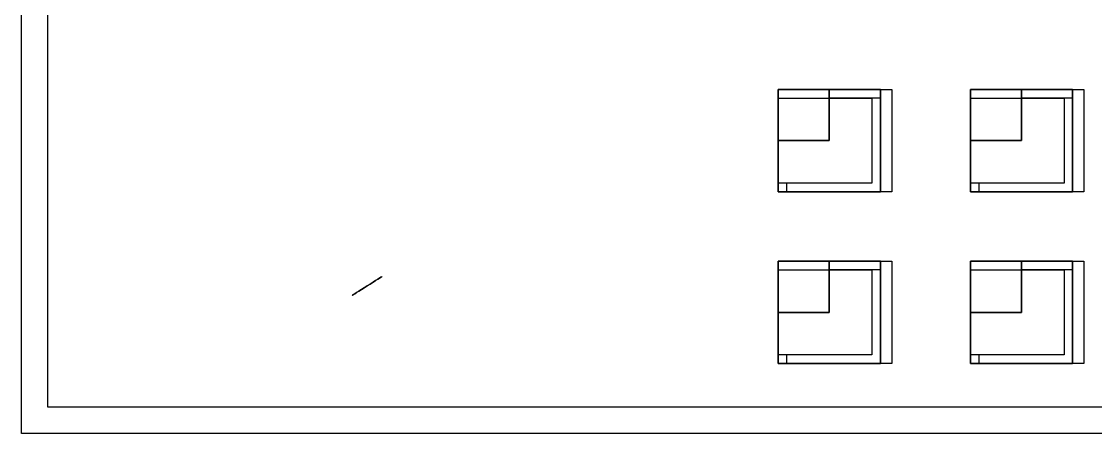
# Model space of a CAD drawing. Header units: inches. Extents: x 54 to 8297, y -4404 to 133.
# Drawn here: x 54 to 4136, y -4404 to -2839 of the extents above; entities that cross this region are included whole.
import ezdxf

# ---------------------------------------------------------------- set-up
doc = ezdxf.new("R2010")
doc.units = ezdxf.units.IN
doc.header["$MEASUREMENT"] = 0

msp = doc.modelspace()

# ---------------------------------------------------------------- linework, layer by layer
for p, q in [((3124.3, -3097.6, 538.8), (2930.3, -3097.6, 538.8)), ((2930.3, -3097.6, 538.8), (2930.6, -3097.6, 506.5)), ((2930.3, -3097.6, 538.8), (2930.3, -3291.6, 538.8)), ((2930.3, -3097.6, 506.5), (2962.7, -3097.6, 506.5)), ((3318.6, -3097.6, 32.3), (2930.6, -3097.6, 32.3)), ((2930.6, -3097.6, 32.3), (2930.6, -3097.6, 377.2)), ((2930.6, -3097.6, 377.2), (3318.6, -3097.6, 377.2)), ((2930.6, -3485.6, 377.2), (2930.6, -3097.6, 377.2)), ((2930.6, -3097.6, 377.2), (2930.6, -3485.6, 377.2)), ((2930.6, -3485.6, 344.8), (2930.6, -3097.6, 344.8)), ((2930.6, -3097.6, 344.8), (2930.6, -3097.6, 377.2)), ((2930.6, -3097.6, 344.8), (3318.6, -3097.6, 344.8)), ((2930.6, -3097.6, 32.3), (2930.6, -3130, 32.3)), ((2930.6, -3097.6, 506.5), (3318.6, -3097.6, 506.5)), ((2930.6, -3097.6, 506.5), (2930.6, -3291.6, 506.5)), ((2962.7, -3097.6, 506.5), (2962.7, -3097.6, 377.2)), ((3124.3, -3097.6, 538.8), (3124.3, -3291.6, 538.8)), ((3124.3, -3097.6, 538.8), (3124.3, -3097.6, 506.5)), ((3124.3, -3097.6, 538.8), (3318.6, -3097.6, 538.8)), ((3124.6, -3291.6, 506.5), (3124.6, -3097.6, 506.5)), ((3318.6, -3097.6, 377.2), (3318.6, -3097.6, 678.9)), ((3318.6, -3097.6, 32.3), (3318.6, -3485.6, 32.3)), ((3318.6, -3097.6, 678.9), (3361.7, -3097.6, 678.9)), ((3318.6, -3097.6, 344.8), (3318.6, -3097.6, 377.2)), ((3318.6, -3097.6, 344.8), (3361.7, -3097.6, 344.8)), ((3318.6, -3097.6, 678.9), (3318.6, -3485.6, 678.9)), ((3318.6, -3097.6, 538.8), (3318.6, -3130, 538.8)), ((3318.6, -3130, 506.5), (3318.6, -3097.6, 506.5)), ((3361.7, -3097.6, 678.9), (3361.7, -3485.6, 678.9)), ((3361.7, -3097.6, 344.8), (3361.7, -3097.6, 678.9)), ((3855.1, -3097.6, 538.8), (3661.2, -3097.6, 538.8)), ((3661.2, -3097.6, 538.8), (3661.5, -3097.6, 506.5)), ((3661.2, -3097.6, 538.8), (3661.2, -3291.6, 538.8)), ((3661.2, -3097.6, 506.5), (3693.5, -3097.6, 506.5)), ((4049.4, -3097.6, 32.3), (3661.5, -3097.6, 32.3)), ((3661.5, -3097.6, 32.3), (3661.5, -3097.6, 377.2)), ((3661.5, -3097.6, 377.2), (4049.4, -3097.6, 377.2)), ((3661.5, -3485.6, 377.2), (3661.5, -3097.6, 377.2)), ((3661.5, -3097.6, 377.2), (3661.5, -3485.6, 377.2)), ((3661.5, -3485.6, 344.8), (3661.5, -3097.6, 344.8)), ((3661.5, -3097.6, 344.8), (3661.5, -3097.6, 377.2)), ((3661.5, -3097.6, 344.8), (4049.4, -3097.6, 344.8)), ((3661.5, -3097.6, 32.3), (3661.5, -3130, 32.3)), ((3661.5, -3097.6, 506.5), (4049.4, -3097.6, 506.5)), ((3661.5, -3097.6, 506.5), (3661.5, -3291.6, 506.5)), ((3693.5, -3097.6, 506.5), (3693.5, -3097.6, 377.2)), ((3855.1, -3097.6, 538.8), (3855.1, -3291.6, 538.8)), ((3855.1, -3097.6, 538.8), (3855.1, -3097.6, 506.5)), ((3855.1, -3097.6, 538.8), (4049.4, -3097.6, 538.8)), ((3855.4, -3291.6, 506.5), (3855.4, -3097.6, 506.5)), ((4049.4, -3097.6, 377.2), (4049.4, -3097.6, 678.9)), ((4049.4, -3097.6, 32.3), (4049.4, -3485.6, 32.3)), ((4049.4, -3097.6, 678.9), (4092.5, -3097.6, 678.9)), ((4049.4, -3097.6, 344.8), (4049.4, -3097.6, 377.2)), ((4049.4, -3097.6, 344.8), (4092.5, -3097.6, 344.8)), ((4049.4, -3097.6, 678.9), (4049.4, -3485.6, 678.9)), ((4049.4, -3097.6, 538.8), (4049.4, -3130, 538.8)), ((4049.4, -3130, 506.5), (4049.4, -3097.6, 506.5)), ((4092.5, -3097.6, 678.9), (4092.5, -3485.6, 678.9)), ((4092.5, -3097.6, 344.8), (4092.5, -3097.6, 678.9)), ((2930.6, -3130, 32.3), (3286.3, -3130, 32.3)), ((2930.6, -3130, 32.3), (2930.6, -3130, 344.8)), ((3318.6, -3130, 538.8), (3124.3, -3130, 538.8)), ((3124.3, -3130, 538.8), (3124.6, -3130, 506.5)), ((3286.3, -3130, 32.3), (3286.3, -3453.3, 32.3)), ((3661.5, -3130, 32.3), (4017.1, -3130, 32.3)), ((3661.5, -3130, 32.3), (3661.5, -3130, 344.8)), ((4049.4, -3130, 538.8), (3855.1, -3130, 538.8)), ((3855.1, -3130, 538.8), (3855.4, -3130, 506.5)), ((4017.1, -3130, 32.3), (4017.1, -3453.3, 32.3)), ((3124.3, -3291.6, 538.8), (2930.3, -3291.6, 538.8)), ((2930.3, -3291.6, 538.8), (2930.6, -3291.6, 506.5)), ((2930.6, -3291.6, 506.5), (3124.6, -3291.6, 506.5)), ((3855.1, -3291.6, 538.8), (3661.2, -3291.6, 538.8)), ((3661.2, -3291.6, 538.8), (3661.5, -3291.6, 506.5)), ((3661.5, -3291.6, 506.5), (3855.4, -3291.6, 506.5)), ((3286.3, -3453.3, 32.3), (2930.6, -3453.3, 32.3)), ((2930.6, -3453.3, 32.3), (2930.6, -3485.6, 32.3)), ((2930.6, -3453.3, 32.3), (2930.6, -3453.3, 344.8)), ((4017.1, -3453.3, 32.3), (3661.5, -3453.3, 32.3)), ((3661.5, -3453.3, 32.3), (3661.5, -3485.6, 32.3)), ((3661.5, -3453.3, 32.3), (3661.5, -3453.3, 344.8)), ((3318.6, -3485.6, 32.3), (2930.6, -3485.6, 32.3)), ((2930.6, -3485.6, 377.2), (3318.6, -3485.6, 377.2)), ((2930.6, -3485.6, 377.2), (2930.6, -3485.6, 344.8)), ((3318.6, -3485.6, 377.2), (3318.6, -3485.6, 678.9)), ((3361.7, -3485.6, 678.9), (3318.6, -3485.6, 678.9)), ((4049.4, -3485.6, 32.3), (3661.5, -3485.6, 32.3)), ((3661.5, -3485.6, 377.2), (4049.4, -3485.6, 377.2)), ((3661.5, -3485.6, 377.2), (3661.5, -3485.6, 344.8)), ((4049.4, -3485.6, 377.2), (4049.4, -3485.6, 678.9)), ((4092.5, -3485.6, 678.9), (4049.4, -3485.6, 678.9)), ((3124.3, -3749.9, 538.8), (2930.3, -3749.9, 538.8)), ((2930.3, -3749.9, 538.8), (2930.6, -3749.9, 506.5)), ((2930.3, -3749.9, 538.8), (2930.3, -3943.8, 538.8)), ((2930.3, -3749.9, 506.5), (2962.7, -3749.9, 506.5)), ((3318.6, -3749.9, 32.3), (2930.6, -3749.9, 32.3)), ((2930.6, -3749.9, 32.3), (2930.6, -3749.9, 377.2)), ((2930.6, -3749.9, 377.2), (3318.6, -3749.9, 377.2)), ((2930.6, -4137.8, 377.2), (2930.6, -3749.9, 377.2)), ((2930.6, -3749.9, 377.2), (2930.6, -4137.8, 377.2)), ((2930.6, -4137.8, 344.8), (2930.6, -3749.9, 344.8)), ((2930.6, -3749.9, 344.8), (2930.6, -3749.9, 377.2)), ((2930.6, -3749.9, 344.8), (3318.6, -3749.9, 344.8)), ((2930.6, -3749.9, 32.3), (2930.6, -3782.2, 32.3)), ((2930.6, -3749.9, 506.5), (3318.6, -3749.9, 506.5)), ((2930.6, -3749.9, 506.5), (2930.6, -3943.8, 506.5)), ((2962.7, -3749.9, 506.5), (2962.7, -3749.9, 377.2)), ((3124.3, -3749.9, 538.8), (3124.3, -3943.8, 538.8)), ((3124.3, -3749.9, 538.8), (3124.3, -3749.9, 506.5)), ((3124.3, -3749.9, 538.8), (3318.6, -3749.9, 538.8)), ((3124.6, -3943.8, 506.5), (3124.6, -3749.9, 506.5)), ((3318.6, -3749.9, 377.2), (3318.6, -3749.9, 678.9)), ((3318.6, -3749.9, 32.3), (3318.6, -4137.8, 32.3)), ((3318.6, -3749.9, 678.9), (3361.7, -3749.9, 678.9)), ((3318.6, -3749.9, 344.8), (3318.6, -3749.9, 377.2)), ((3318.6, -3749.9, 344.8), (3361.7, -3749.9, 344.8)), ((3318.6, -3749.9, 678.9), (3318.6, -4137.8, 678.9)), ((3318.6, -3749.9, 538.8), (3318.6, -3782.2, 538.8)), ((3318.6, -3782.2, 506.5), (3318.6, -3749.9, 506.5)), ((3361.7, -3749.9, 678.9), (3361.7, -4137.8, 678.9)), ((3361.7, -3749.9, 344.8), (3361.7, -3749.9, 678.9)), ((3855.1, -3749.9, 538.8), (3661.2, -3749.9, 538.8)), ((3661.2, -3749.9, 538.8), (3661.5, -3749.9, 506.5)), ((3661.2, -3749.9, 538.8), (3661.2, -3943.8, 538.8)), ((3661.2, -3749.9, 506.5), (3693.5, -3749.9, 506.5)), ((4049.4, -3749.9, 32.3), (3661.5, -3749.9, 32.3)), ((3661.5, -3749.9, 32.3), (3661.5, -3749.9, 377.2)), ((3661.5, -3749.9, 377.2), (4049.4, -3749.9, 377.2)), ((3661.5, -4137.8, 377.2), (3661.5, -3749.9, 377.2)), ((3661.5, -3749.9, 377.2), (3661.5, -4137.8, 377.2)), ((3661.5, -4137.8, 344.8), (3661.5, -3749.9, 344.8)), ((3661.5, -3749.9, 344.8), (3661.5, -3749.9, 377.2)), ((3661.5, -3749.9, 344.8), (4049.4, -3749.9, 344.8)), ((3661.5, -3749.9, 32.3), (3661.5, -3782.2, 32.3)), ((3661.5, -3749.9, 506.5), (4049.4, -3749.9, 506.5)), ((3661.5, -3749.9, 506.5), (3661.5, -3943.8, 506.5)), ((3693.5, -3749.9, 506.5), (3693.5, -3749.9, 377.2)), ((3855.1, -3749.9, 538.8), (3855.1, -3943.8, 538.8)), ((3855.1, -3749.9, 538.8), (3855.1, -3749.9, 506.5)), ((3855.1, -3749.9, 538.8), (4049.4, -3749.9, 538.8)), ((3855.4, -3943.8, 506.5), (3855.4, -3749.9, 506.5)), ((4049.4, -3749.9, 377.2), (4049.4, -3749.9, 678.9)), ((4049.4, -3749.9, 32.3), (4049.4, -4137.8, 32.3)), ((4049.4, -3749.9, 678.9), (4092.5, -3749.9, 678.9)), ((4049.4, -3749.9, 344.8), (4049.4, -3749.9, 377.2)), ((4049.4, -3749.9, 344.8), (4092.5, -3749.9, 344.8)), ((4049.4, -3749.9, 678.9), (4049.4, -4137.8, 678.9)), ((4049.4, -3749.9, 538.8), (4049.4, -3782.2, 538.8)), ((4049.4, -3782.2, 506.5), (4049.4, -3749.9, 506.5)), ((4092.5, -3749.9, 678.9), (4092.5, -4137.8, 678.9)), ((4092.5, -3749.9, 344.8), (4092.5, -3749.9, 678.9)), ((2930.6, -3782.2, 32.3), (3286.3, -3782.2, 32.3)), ((2930.6, -3782.2, 32.3), (2930.6, -3782.2, 344.8)), ((3318.6, -3782.2, 538.8), (3124.3, -3782.2, 538.8)), ((3124.3, -3782.2, 538.8), (3124.6, -3782.2, 506.5)), ((3286.3, -3782.2, 32.3), (3286.3, -4105.5, 32.3)), ((3661.5, -3782.2, 32.3), (4017.1, -3782.2, 32.3)), ((3661.5, -3782.2, 32.3), (3661.5, -3782.2, 344.8)), ((4049.4, -3782.2, 538.8), (3855.1, -3782.2, 538.8)), ((3855.1, -3782.2, 538.8), (3855.4, -3782.2, 506.5)), ((4017.1, -3782.2, 32.3), (4017.1, -4105.5, 32.3)), ((3124.3, -3943.8, 538.8), (2930.3, -3943.8, 538.8)), ((2930.3, -3943.8, 538.8), (2930.6, -3943.8, 506.5)), ((2930.6, -3943.8, 506.5), (3124.6, -3943.8, 506.5)), ((3855.1, -3943.8, 538.8), (3661.2, -3943.8, 538.8)), ((3661.2, -3943.8, 538.8), (3661.5, -3943.8, 506.5)), ((3661.5, -3943.8, 506.5), (3855.4, -3943.8, 506.5)), ((3286.3, -4105.5, 32.3), (2930.6, -4105.5, 32.3)), ((2930.6, -4105.5, 32.3), (2930.6, -4137.8, 32.3)), ((2930.6, -4105.5, 32.3), (2930.6, -4105.5, 344.8)), ((4017.1, -4105.5, 32.3), (3661.5, -4105.5, 32.3)), ((3661.5, -4105.5, 32.3), (3661.5, -4137.8, 32.3)), ((3661.5, -4105.5, 32.3), (3661.5, -4105.5, 344.8)), ((3318.6, -4137.8, 32.3), (2930.6, -4137.8, 32.3)), ((2930.6, -4137.8, 377.2), (3318.6, -4137.8, 377.2)), ((2930.6, -4137.8, 377.2), (2930.6, -4137.8, 344.8)), ((3318.6, -4137.8, 377.2), (3318.6, -4137.8, 678.9)), ((3361.7, -4137.8, 678.9), (3318.6, -4137.8, 678.9)), ((4049.4, -4137.8, 32.3), (3661.5, -4137.8, 32.3)), ((3661.5, -4137.8, 377.2), (4049.4, -4137.8, 377.2)), ((3661.5, -4137.8, 377.2), (3661.5, -4137.8, 344.8)), ((4049.4, -4137.8, 377.2), (4049.4, -4137.8, 678.9)), ((4092.5, -4137.8, 678.9), (4049.4, -4137.8, 678.9))]:
    msp.add_line(p, q)
at = {"extrusion": (0, -1, 0)}
for p, q in [((2930.6, -3097.6, 64.7), (2930.6, -3097.6, 344.8)), ((2930.6, -3097.6, 344.8), (2963, -3097.6, 344.8)), ((2963, -3097.6, 64.7), (2930.6, -3097.6, 64.7)), ((2963, -3097.6, 344.8), (2963, -3097.6, 64.7)), ((3661.5, -3097.6, 64.7), (3661.5, -3097.6, 344.8)), ((3661.5, -3097.6, 344.8), (3693.8, -3097.6, 344.8)), ((3693.8, -3097.6, 64.7), (3661.5, -3097.6, 64.7)), ((3693.8, -3097.6, 344.8), (3693.8, -3097.6, 64.7)), ((2963, -3485.6, 64.7), (2963, -3453.3, 64.7)), ((2963, -3453.3, 64.7), (2963, -3453.3, 344.8)), ((3693.8, -3485.6, 64.7), (3693.8, -3453.3, 64.7)), ((3693.8, -3453.3, 64.7), (3693.8, -3453.3, 344.8)), ((2930.6, -3485.6, 344.8), (2963, -3485.6, 344.8)), ((2963, -3485.6, 64.7), (2930.6, -3485.6, 64.7)), ((2963, -3485.6, 344.8), (2963, -3485.6, 64.7)), ((3661.5, -3485.6, 344.8), (3693.8, -3485.6, 344.8)), ((3693.8, -3485.6, 64.7), (3661.5, -3485.6, 64.7)), ((3693.8, -3485.6, 344.8), (3693.8, -3485.6, 64.7)), ((2930.6, -3749.9, 64.7), (2930.6, -3749.9, 344.8)), ((2930.6, -3749.9, 344.8), (2963, -3749.9, 344.8)), ((2963, -3749.9, 64.7), (2930.6, -3749.9, 64.7)), ((2963, -3749.9, 344.8), (2963, -3749.9, 64.7)), ((3661.5, -3749.9, 64.7), (3661.5, -3749.9, 344.8)), ((3661.5, -3749.9, 344.8), (3693.8, -3749.9, 344.8)), ((3693.8, -3749.9, 64.7), (3661.5, -3749.9, 64.7)), ((3693.8, -3749.9, 344.8), (3693.8, -3749.9, 64.7)), ((2963, -4137.8, 64.7), (2963, -4105.5, 64.7)), ((2963, -4105.5, 64.7), (2963, -4105.5, 344.8)), ((3693.8, -4137.8, 64.7), (3693.8, -4105.5, 64.7)), ((3693.8, -4105.5, 64.7), (3693.8, -4105.5, 344.8)), ((2930.6, -4137.8, 344.8), (2963, -4137.8, 344.8)), ((2963, -4137.8, 64.7), (2930.6, -4137.8, 64.7)), ((2963, -4137.8, 344.8), (2963, -4137.8, 64.7)), ((3661.5, -4137.8, 344.8), (3693.8, -4137.8, 344.8)), ((3693.8, -4137.8, 64.7), (3661.5, -4137.8, 64.7)), ((3693.8, -4137.8, 344.8), (3693.8, -4137.8, 64.7))]:
    msp.add_line(p, q, dxfattribs=at)
at = {"extrusion": (-1, 0, 0)}
for p, q in [((3318.6, -3130, 506.5), (3124.6, -3130, 506.5)), ((3318.6, -3130, 538.8), (3318.6, -3130, 506.5)), ((4049.4, -3130, 506.5), (3855.4, -3130, 506.5)), ((4049.4, -3130, 538.8), (4049.4, -3130, 506.5)), ((3318.6, -3782.2, 506.5), (3124.6, -3782.2, 506.5)), ((3318.6, -3782.2, 538.8), (3318.6, -3782.2, 506.5)), ((4049.4, -3782.2, 506.5), (3855.4, -3782.2, 506.5)), ((4049.4, -3782.2, 538.8), (4049.4, -3782.2, 506.5))]:
    msp.add_line(p, q, dxfattribs=at)
for points in [[(53.8, 133.5), (7353.8, 133.5), (7353.8, -4403.9), (53.8, -4403.9)], [(153.8, 33.5), (7253.8, 33.5), (7253.8, -4303.9), (153.8, -4303.9)]]:
    msp.add_lwpolyline(points, close=True)
for points, elevation in [([(2930.3, -3291.6), (3124.3, -3291.6), (3124.3, -3097.6), (2930.3, -3097.6)], 538.8), ([(2930.6, -3097.6), (3318.6, -3097.6), (3318.6, -3485.6), (2930.6, -3485.6)], 377.2), ([(3124.6, -3097.6), (3124.6, -3291.6), (2930.6, -3291.6), (2930.6, -3097.6)], 506.5), ([(3361.7, -3097.6), (3361.7, -3485.6), (3318.6, -3485.6), (3318.6, -3097.6)], 678.9), ([(3661.2, -3291.6), (3855.1, -3291.6), (3855.1, -3097.6), (3661.2, -3097.6)], 538.8), ([(3661.5, -3097.6), (4049.4, -3097.6), (4049.4, -3485.6), (3661.5, -3485.6)], 377.2), ([(3855.4, -3097.6), (3855.4, -3291.6), (3661.5, -3291.6), (3661.5, -3097.6)], 506.5), ([(4092.5, -3097.6), (4092.5, -3485.6), (4049.4, -3485.6), (4049.4, -3097.6)], 678.9), ([(2930.3, -3943.8), (3124.3, -3943.8), (3124.3, -3749.9), (2930.3, -3749.9)], 538.8), ([(2930.6, -3749.9), (3318.6, -3749.9), (3318.6, -4137.8), (2930.6, -4137.8)], 377.2), ([(3124.6, -3749.9), (3124.6, -3943.8), (2930.6, -3943.8), (2930.6, -3749.9)], 506.5), ([(3361.7, -3749.9), (3361.7, -4137.8), (3318.6, -4137.8), (3318.6, -3749.9)], 678.9), ([(3661.2, -3943.8), (3855.1, -3943.8), (3855.1, -3749.9), (3661.2, -3749.9)], 538.8), ([(3661.5, -3749.9), (4049.4, -3749.9), (4049.4, -4137.8), (3661.5, -4137.8)], 377.2), ([(3855.4, -3749.9), (3855.4, -3943.8), (3661.5, -3943.8), (3661.5, -3749.9)], 506.5), ([(4092.5, -3749.9), (4092.5, -4137.8), (4049.4, -4137.8), (4049.4, -3749.9)], 678.9)]:
    msp.add_lwpolyline(points, close=True, dxfattribs=dict(elevation=elevation))
for points, elevation in [([(3097.6, 538.8), (3291.6, 538.8), (3291.6, 506.5), (3097.6, 506.5)], -2930.3), ([(3097.6, 538.8), (3291.6, 538.8), (3291.6, 506.5), (3097.6, 506.5)], -3661.2), ([(3749.9, 538.8), (3943.8, 538.8), (3943.8, 506.5), (3749.9, 506.5)], -2930.3), ([(3749.9, 538.8), (3943.8, 538.8), (3943.8, 506.5), (3749.9, 506.5)], -3661.2)]:
    msp.add_lwpolyline(points, close=True, dxfattribs=dict(at, elevation=elevation))
at = {"extrusion": (0, -1, 0)}
for points, elevation in [([(2930.3, 506.5), (2962.7, 506.5), (2962.7, 377.2), (2930.3, 377.2)], 3097.6), ([(2930.6, 64.7), (2963, 64.7), (2963, 344.8), (2930.6, 344.8)], 3097.6), ([(2930.6, 344.8), (2963, 344.8), (2963, 64.7), (2930.6, 64.7)], 3097.6), ([(2930.6, 344.8), (2963, 344.8), (2963, 64.7), (2930.6, 64.7)], 3097.6), ([(2963, 64.7), (2930.6, 64.7), (2930.6, 344.8), (2963, 344.8)], 3097.6), ([(2963, 64.7), (2930.6, 64.7), (2930.6, 301.7), (2963, 301.7)], 3097.6), ([(3661.2, 506.5), (3693.5, 506.5), (3693.5, 377.2), (3661.2, 377.2)], 3097.6), ([(3661.5, 64.7), (3693.8, 64.7), (3693.8, 344.8), (3661.5, 344.8)], 3097.6), ([(3661.5, 344.8), (3693.8, 344.8), (3693.8, 64.7), (3661.5, 64.7)], 3097.6), ([(3661.5, 344.8), (3693.8, 344.8), (3693.8, 64.7), (3661.5, 64.7)], 3097.6), ([(3693.8, 64.7), (3661.5, 64.7), (3661.5, 344.8), (3693.8, 344.8)], 3097.6), ([(3693.8, 64.7), (3661.5, 64.7), (3661.5, 301.7), (3693.8, 301.7)], 3097.6), ([(2930.3, 506.5), (2962.7, 506.5), (2962.7, 377.2), (2930.3, 377.2)], 3749.9), ([(2930.6, 64.7), (2963, 64.7), (2963, 344.8), (2930.6, 344.8)], 3749.9), ([(2930.6, 344.8), (2963, 344.8), (2963, 64.7), (2930.6, 64.7)], 3749.9), ([(2930.6, 344.8), (2963, 344.8), (2963, 64.7), (2930.6, 64.7)], 3749.9), ([(2963, 64.7), (2930.6, 64.7), (2930.6, 344.8), (2963, 344.8)], 3749.9), ([(2963, 64.7), (2930.6, 64.7), (2930.6, 301.7), (2963, 301.7)], 3749.9), ([(3661.2, 506.5), (3693.5, 506.5), (3693.5, 377.2), (3661.2, 377.2)], 3749.9), ([(3661.5, 64.7), (3693.8, 64.7), (3693.8, 344.8), (3661.5, 344.8)], 3749.9), ([(3661.5, 344.8), (3693.8, 344.8), (3693.8, 64.7), (3661.5, 64.7)], 3749.9), ([(3661.5, 344.8), (3693.8, 344.8), (3693.8, 64.7), (3661.5, 64.7)], 3749.9), ([(3693.8, 64.7), (3661.5, 64.7), (3661.5, 344.8), (3693.8, 344.8)], 3749.9), ([(3693.8, 64.7), (3661.5, 64.7), (3661.5, 301.7), (3693.8, 301.7)], 3749.9)]:
    msp.add_lwpolyline(points, close=True, dxfattribs=dict(at, elevation=elevation))
at = {"extrusion": (0, 1, 0)}
for points, elevation in [([(-2962.7, 377.2), (-2930.3, 377.2), (-2930.3, 506.5), (-2962.7, 506.5)], -3097.6), ([(-3693.5, 377.2), (-3661.2, 377.2), (-3661.2, 506.5), (-3693.5, 506.5)], -3097.6), ([(-2962.7, 377.2), (-2930.3, 377.2), (-2930.3, 506.5), (-2962.7, 506.5)], -3749.9), ([(-3693.5, 377.2), (-3661.2, 377.2), (-3661.2, 506.5), (-3693.5, 506.5)], -3749.9)]:
    msp.add_lwpolyline(points, close=True, dxfattribs=dict(at, elevation=elevation))
at = {"extrusion": (0.531513, -0.84705, 0)}
msp.add_circle((-884.2, 1108.3, 3982.7), 67.3, dxfattribs=at)

doc.saveas('drawing.dxf')
